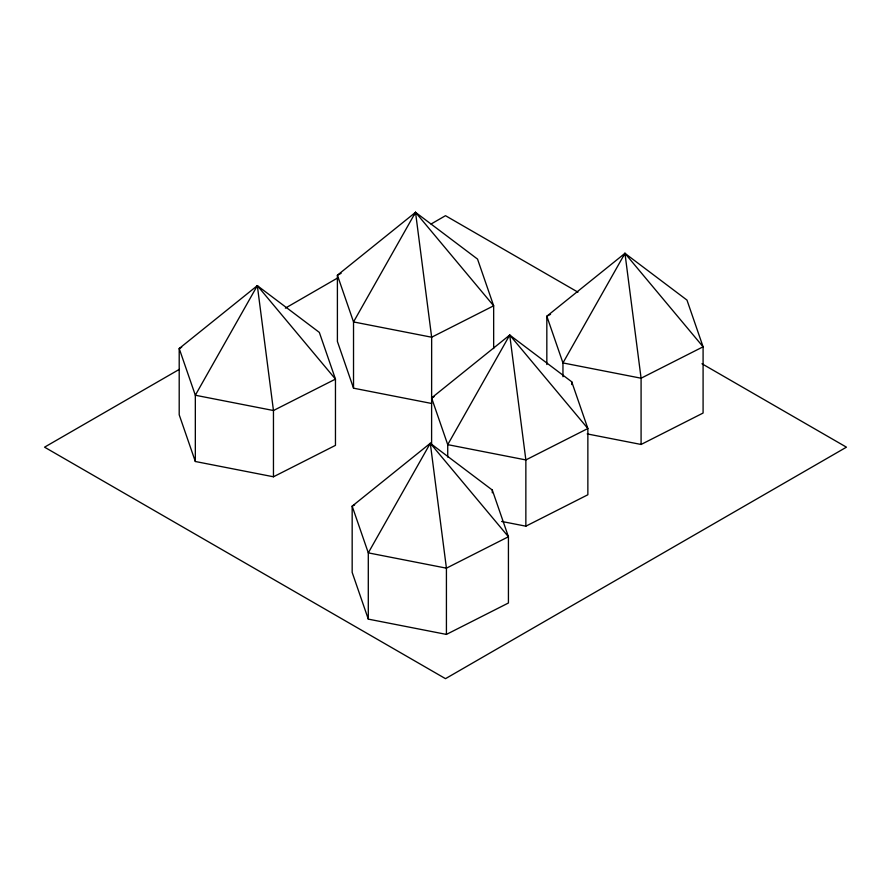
<?xml version="1.0" encoding="UTF-8"?>
<svg xmlns="http://www.w3.org/2000/svg" width="891" height="891" viewBox="0 0 891 891"><rect width="100%" height="100%" fill="white"/><g stroke="black" fill="none" stroke-linecap="round" stroke-linejoin="round"><path stroke-width="1.34" d="M414.293 214.764L415.529 212.336L477.531 259.092L493.659 305.802L493.659 348.593M623.722 255.75L624.959 253.334L686.972 300.089L703.088 346.799L703.088 413.045L641.086 444.464L587.202 433.917M181.686 347.267L179.202 348.526L195.329 395.236L273.459 410.528L335.462 379.109L257.332 285.655L195.329 395.236L195.329 461.493L273.459 476.785L335.462 445.366L335.462 379.109L319.334 332.399L257.332 285.655L179.202 348.526L179.202 414.783L195.329 461.493M354.651 504.907L352.168 506.155L368.295 552.865L446.424 568.168L508.427 536.75L430.297 443.284L368.295 552.865L368.295 619.122L446.424 634.414L508.427 602.995L508.427 536.75L492.3 490.039L430.297 443.284L352.168 506.155L352.168 572.412L368.295 619.122M501.611 521.435L525.857 526.18L587.86 494.761L587.86 428.515L571.732 381.805L509.73 335.049L447.728 444.642L447.728 457.061M431.6 397.932L509.73 335.049L587.86 428.515L525.857 459.934L447.728 444.642L431.6 397.932L434.073 396.673M179.403 369.32L44.55 447.171L445.5 678.664L846.45 447.171L701.963 363.751M285.365 308.141L338.335 277.558M431.055 224.031L445.5 215.689L577.947 292.159M341.119 273.337L337.399 275.219L337.399 341.465L353.527 388.186L431.656 403.478M550.549 314.323L546.829 316.216L546.829 364.519M509.73 335.049L525.857 459.934L525.857 526.18M430.297 443.284L446.424 568.168L446.424 634.414M257.332 285.655L273.459 410.528L273.459 476.785M641.086 444.464L641.086 378.218L624.959 253.334L546.829 316.216L562.956 362.927L562.956 376.726M571.732 381.805L571.732 384.567M492.3 490.039L492.3 492.79M431.6 444.854L431.656 337.221L415.529 212.336L337.399 275.219L353.527 321.929L353.527 388.186M415.529 212.336L353.527 321.929L431.656 337.221L493.659 305.802L415.529 212.336M624.959 253.334L562.956 362.927L641.086 378.218L703.088 346.799L624.959 253.334"/></g></svg>
